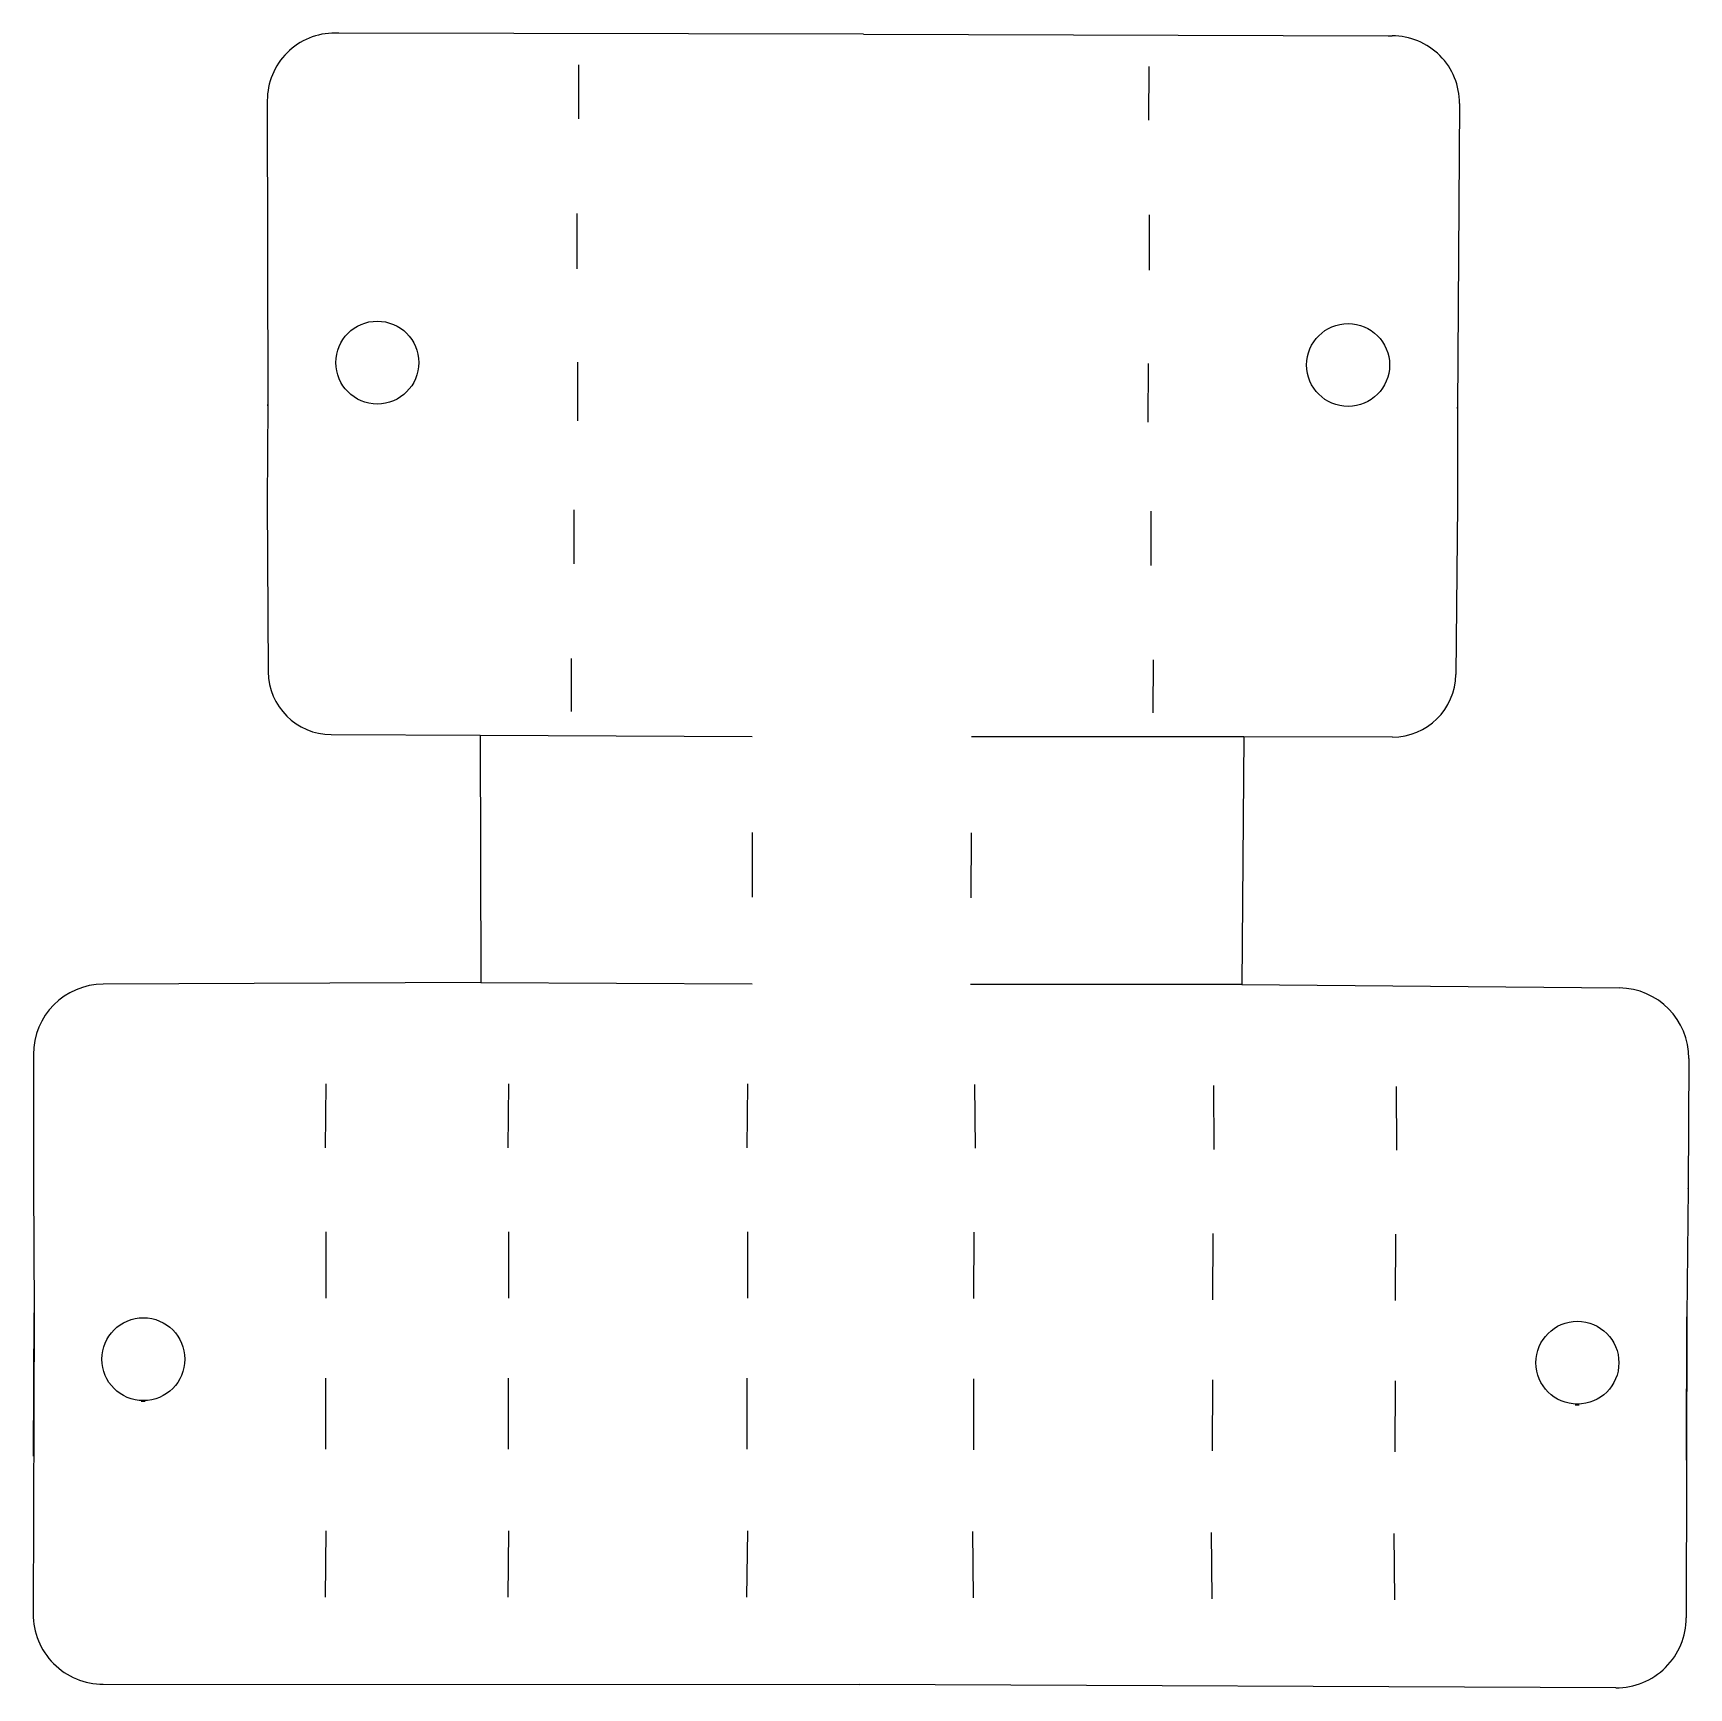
# Model space of a CAD drawing. Header units: millimetres. Extents: x 8 to 126, y 177 to 295.
import ezdxf

# ---------------------------------------------------------------- set-up
doc = ezdxf.new("R2010")
doc.units = ezdxf.units.MM
doc.layers.get('0').update_dxf_attribs({"linetype": 'CONTINUOUS'})

msp = doc.modelspace()

# ---------------------------------------------------------------- linework, layer by layer
for p, q in [((29.87, 294.78), (29.59, 294.78)), ((67.21, 294.71), (29.87, 294.78)), ((67.21, 294.71), (104.55, 294.59)), ((104.55, 294.59), (104.82, 294.59)), ((46.91, 292.51), (46.91, 288.68)), ((87.5, 292.41), (87.48, 288.58)), ((24.77, 289.97), (24.8, 268.26)), ((109.62, 289.76), (109.48, 268.06)), ((46.81, 281.95), (46.81, 278)), ((87.54, 281.85), (87.52, 277.9)), ((46.84, 271.36), (46.84, 267.19)), ((87.46, 271.26), (87.44, 267.1)), ((24.8, 268.36), (24.77, 261.43)), ((24.8, 268.26), (24.8, 268.36)), ((109.48, 268.06), (109.48, 268.15)), ((109.48, 268.15), (109.48, 261.22)), ((24.77, 261.43), (24.84, 249.34)), ((46.59, 260.85), (46.59, 257)), ((87.66, 260.75), (87.64, 256.9)), ((109.48, 261.22), (109.35, 249.13)), ((46.39, 250.27), (46.39, 246.5)), ((87.81, 250.17), (87.79, 246.4)), ((29.32, 244.86), (39.91, 244.82)), ((39.91, 244.82), (39.96, 227.21)), ((39.91, 244.82), (59.28, 244.72)), ((94.26, 244.69), (74.89, 244.69)), ((94.26, 244.69), (94.12, 227.08)), ((104.85, 244.68), (94.26, 244.69)), ((59.28, 237.9), (59.28, 233.28)), ((74.86, 237.86), (74.84, 233.24)), ((39.96, 227.21), (13.1, 227.1)), ((39.96, 227.21), (59.28, 227.12)), ((94.12, 227.08), (74.81, 227.08)), ((94.12, 227.08), (120.99, 226.83)), ((8.12, 222.09), (8.13, 212.86)), ((125.94, 221.8), (125.88, 212.57)), ((28.94, 220), (28.89, 215.46)), ((41.94, 220), (41.89, 215.46)), ((58.94, 220), (58.89, 215.46)), ((75.11, 219.96), (75.14, 215.42)), ((92.11, 219.88), (92.14, 215.34)), ((105.11, 219.82), (105.14, 215.28)), ((8.13, 212.86), (8.17, 203.77)), ((125.88, 212.57), (125.8, 203.48)), ((28.94, 209.48), (28.94, 204.76)), ((41.94, 209.48), (41.94, 204.76)), ((58.94, 209.48), (58.94, 204.76)), ((75.06, 209.45), (75.03, 204.72)), ((92.06, 209.36), (92.03, 204.64)), ((105.06, 209.3), (105.03, 204.58)), ((8.17, 203.77), (8.1, 182.3)), ((8.14, 193.52), (8.17, 203.72)), ((125.8, 203.48), (125.76, 182.01)), ((125.78, 193.23), (125.8, 203.43)), ((28.91, 199.05), (28.91, 194)), ((41.91, 199.05), (41.91, 194)), ((58.91, 199.05), (58.91, 194)), ((75.04, 199.01), (75.02, 193.96)), ((92.04, 198.93), (92.02, 193.88)), ((105.04, 198.86), (105.02, 193.81)), ((16.09, 197.41), (15.8, 197.41)), ((117.85, 197.16), (118.14, 197.16)), ((28.94, 188.2), (28.88, 183.48)), ((41.94, 188.2), (41.88, 183.48)), ((58.94, 188.2), (58.88, 183.48)), ((74.95, 188.16), (75, 183.44)), ((91.95, 188.08), (92, 183.36)), ((104.95, 188.01), (105, 183.29)), ((13.1, 177.28), (66.92, 177.27)), ((120.74, 177.02), (66.92, 177.27))]:
    msp.add_line(p, q)
for centre in [(32.6, 271.33), (101.69, 271.16), (15.95, 200.41), (118.01, 200.16)]:
    msp.add_circle(centre, 2.95)
for centre, radius, start, end in [((29.57, 289.98), 4.8, 89.6688, 180.0931), ((104.82, 289.79), 4.8, -0.3727, 90.0516), ((25.3, 268.35), 0.5, 179.6436, 179.8817), ((108.98, 268.15), 0.5, -0.1613, 0.0768), ((25.27, 261.43), 0.5, 179.2089, 180.3163), ((108.98, 261.23), 0.5, -0.5959, 0.5115), ((29.34, 249.36), 4.5, 180.3163, 269.765), ((104.85, 249.18), 4.5, 269.9554, 359.4041), ((13.12, 222.1), 5, 90.243, 180.0931), ((120.94, 221.83), 5, -0.3727, 89.4774), ((11.13, 212.86), 3, 180.0931, 180.4316), ((122.88, 212.59), 3, 359.2888, 359.6273), ((13.1, 182.28), 5, 179.8162, 269.9852), ((120.76, 182.02), 5, 269.7352, 359.9042)]:
    msp.add_arc(centre, radius, start, end)

doc.saveas('drawing.dxf')
